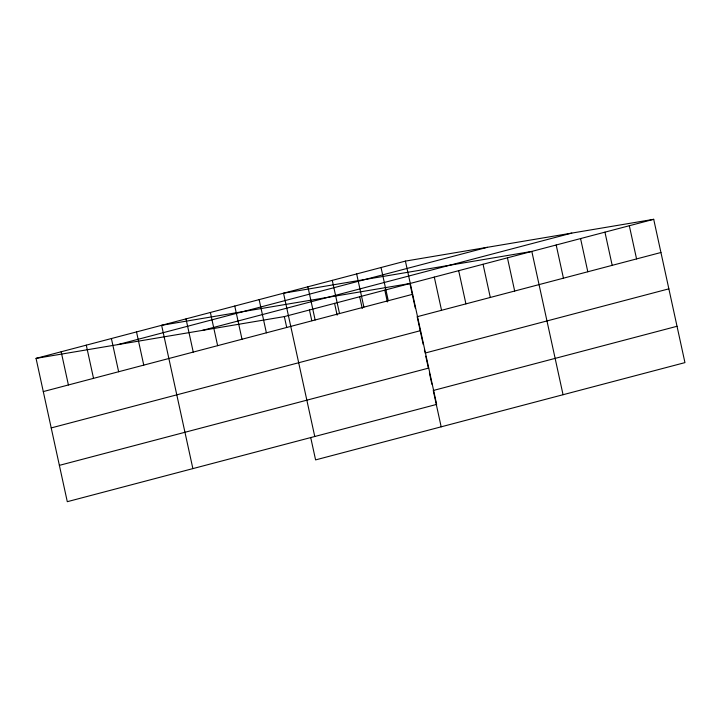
<?xml version="1.0" encoding="UTF-8"?>
<svg xmlns="http://www.w3.org/2000/svg" width="721" height="721" viewBox="0 0 721 721"><rect width="100%" height="100%" fill="white"/><g stroke="black" fill="none" stroke-linecap="round" stroke-linejoin="round"><path stroke-width="1.08" d="M405.409 261.101L436.656 404.4L67.296 501.69L36.05 358.382L405.409 261.101L653.704 219.31L684.95 362.618L315.591 459.899L310.697 437.458M117.983 344.593L487.351 247.303M202.403 330.389L571.771 233.099M36.05 358.382L284.344 316.6L653.704 219.31M43.287 391.584L412.655 294.294M660.941 252.503L417.162 316.717L423.218 344.503M51.209 427.923L420.577 330.633M425.084 353.056L668.863 288.842M59.374 465.36L428.734 368.07M677.028 326.28L433.249 390.494L441.171 426.823M629.325 225.727L636.562 258.929M604.946 232.153L612.183 265.346M580.567 238.57L587.813 271.772M556.188 244.996L563.434 278.189M563.056 394.72L531.819 251.413L283.524 293.204L314.771 436.511M507.44 257.839L514.677 291.032M483.061 264.256L490.298 297.458M458.682 270.681L465.919 303.874M434.303 277.098L441.54 310.3M415.296 308.146L409.925 283.515L161.63 325.306L192.877 468.614M424.39 349.847L424.849 351.983M425.769 356.174L428.256 367.611M429.392 372.811L431.888 384.248M381.039 267.518L388.277 300.72M384.807 290.139L387.375 301.919M356.661 273.935L363.898 307.137M359.689 296.755L362.257 308.534M332.282 280.361L339.519 313.563M334.571 303.37L337.14 315.149M307.903 286.778L315.14 319.98M309.453 309.985L311.796 320.692M284.344 316.6L286.679 327.307M259.145 299.621L266.382 332.823M234.767 306.046L242.004 339.24M210.388 312.463L217.625 345.665M186.009 318.889L193.246 352.082M136.521 331.921L143.758 365.123M111.404 338.537L118.641 371.739M86.286 345.152L93.523 378.354M61.168 351.767L68.405 384.969"/></g></svg>
